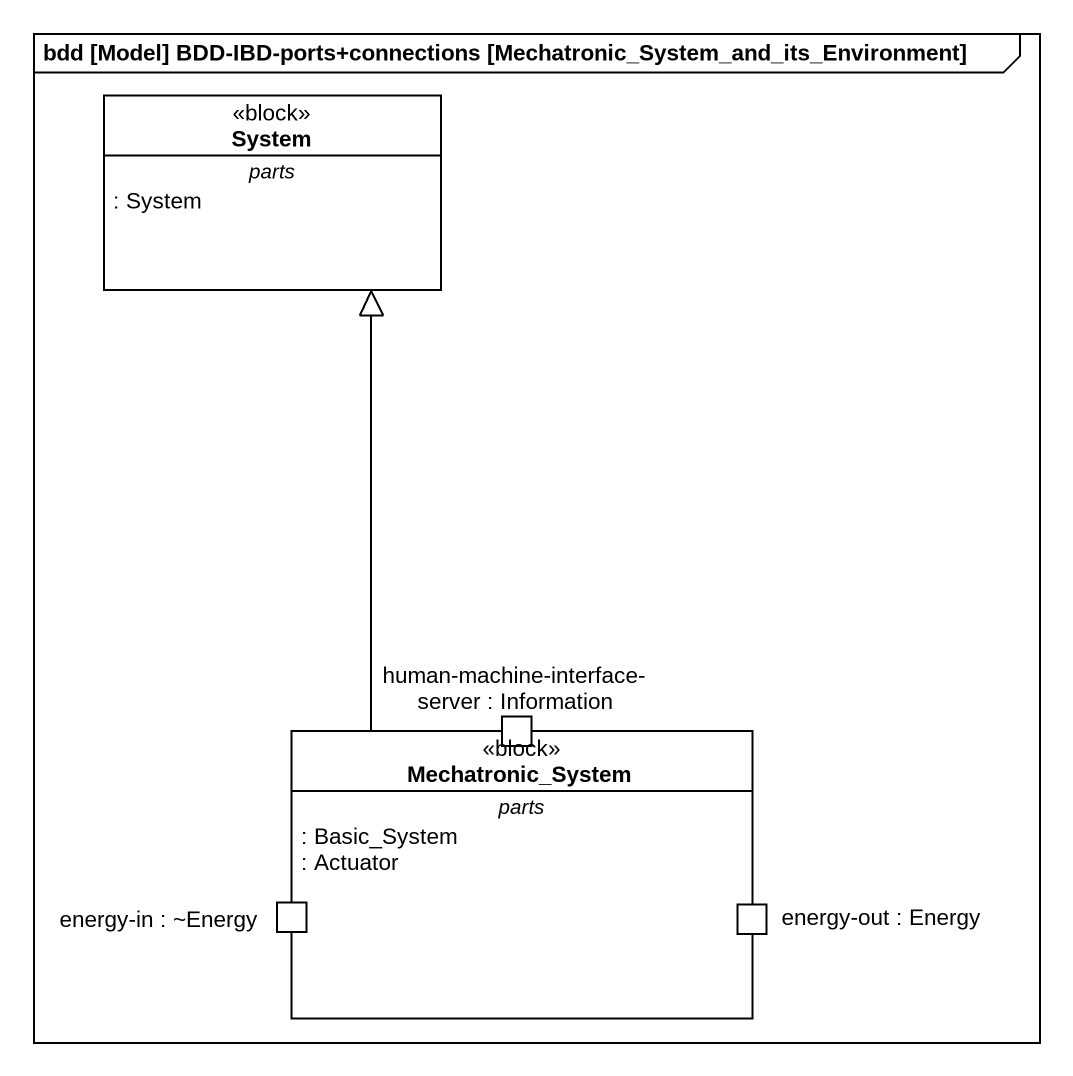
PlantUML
@startuml
mainframe bdd [Model] BDD-IBD-ports+connections [Mechatronic_System_and_its_Environment]
hide circle
hide empty members
class System <<block>> {
  -- parts --
  : System
}
class Mechatronic_System <<block>> {
  -- parts --
  : Basic_System
  : Actuator
  -- ports --
  energy-out : Energy
  energy-in : ~Energy
  human-machine-interface-server : Information
}
Mechatronic_System -up-|> System
@enduml
